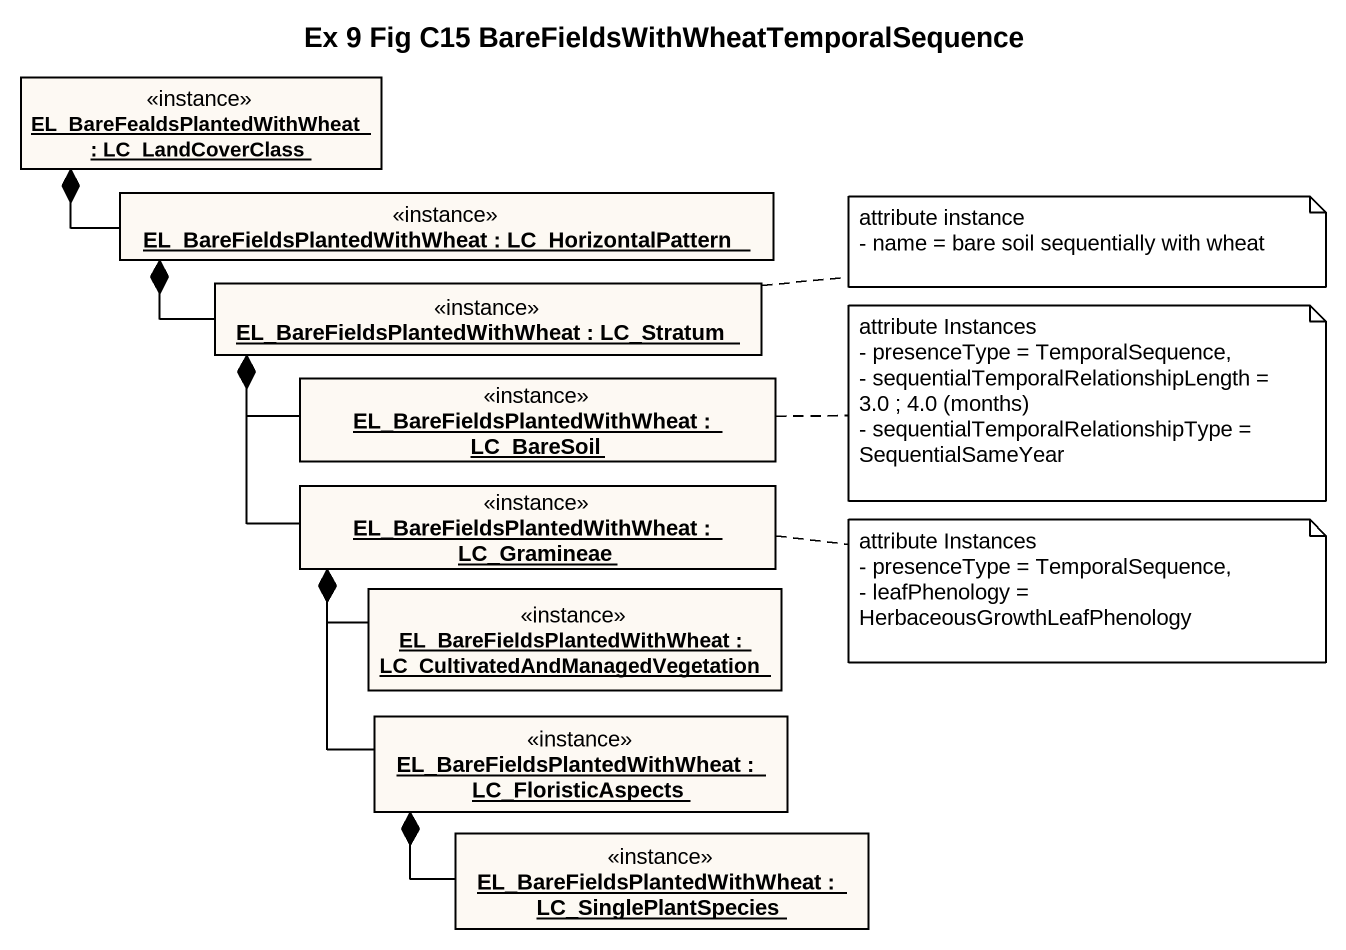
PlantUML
@startuml
title Ex 9 Fig C15 BareFieldsWithWheatTemporalSequence
hide circle
hide empty members
object "EL_BareFealdsPlantedWithWheat : LC_LandCoverClass" as EL_BareFealdsPlantedWithWhea <<instance>> #FDF9F3
object "EL_BareFieldsPlantedWithWheat : LC_HorizontalPattern" as EL_BareFieldsPlantedWithWhea <<instance>> #FDF9F3
object "EL_BareFieldsPlantedWithWheat : LC_Stratum" as EL_BareFieldsPlantedWithWhea_2 <<instance>> #FDF9F3
object "EL_BareFieldsPlantedWithWheat : LC_BareSoil" as EL_BareFieldsPlantedWithWhea_3 <<instance>> #FDF9F3
object "EL_BareFieldsPlantedWithWheat : LC_Gramineae" as EL_BareFieldsPlantedWithWhea_4 <<instance>> #FDF9F3
object "EL_BareFieldsPlantedWithWheat : LC_CultivatedAndManagedVegetation" as EL_BareFieldsPlantedWithWhea_5 <<instance>> #FDF9F3
object "EL_BareFieldsPlantedWithWheat : LC_FloristicAspects" as EL_BareFieldsPlantedWithWhea_6 <<instance>> #FDF9F3
object "EL_BareFieldsPlantedWithWheat : LC_SinglePlantSpecies" as EL_BareFieldsPlantedWithWhea_7 <<instance>> #FDF9F3
EL_BareFieldsPlantedWithWhea -left-* EL_BareFealdsPlantedWithWhea
EL_BareFieldsPlantedWithWhea_2 -up-* EL_BareFieldsPlantedWithWhea
EL_BareFieldsPlantedWithWhea_3 -up-* EL_BareFieldsPlantedWithWhea_2
EL_BareFieldsPlantedWithWhea_4 -up-* EL_BareFieldsPlantedWithWhea_2
EL_BareFieldsPlantedWithWhea_5 -up-* EL_BareFieldsPlantedWithWhea_4
EL_BareFieldsPlantedWithWhea_6 -up-* EL_BareFieldsPlantedWithWhea_4
EL_BareFieldsPlantedWithWhea_7 -up-* EL_BareFieldsPlantedWithWhea_6
note right of EL_BareFieldsPlantedWithWhea_2
  attribute instance
  - name = bare soil sequentially with wheat
end note
note right of EL_BareFieldsPlantedWithWhea_3
  attribute Instances
  - presenceType = TemporalSequence,
  - sequentialTemporalRelationshipLength = 3.0 ; 4.0 (months)
  - sequentialTemporalRelationshipType = SequentialSameYear
end note
note right of EL_BareFieldsPlantedWithWhea_4
  attribute Instances
  - presenceType = TemporalSequence,
  - leafPhenology = HerbaceousGrowthLeafPhenology
end note
@enduml
